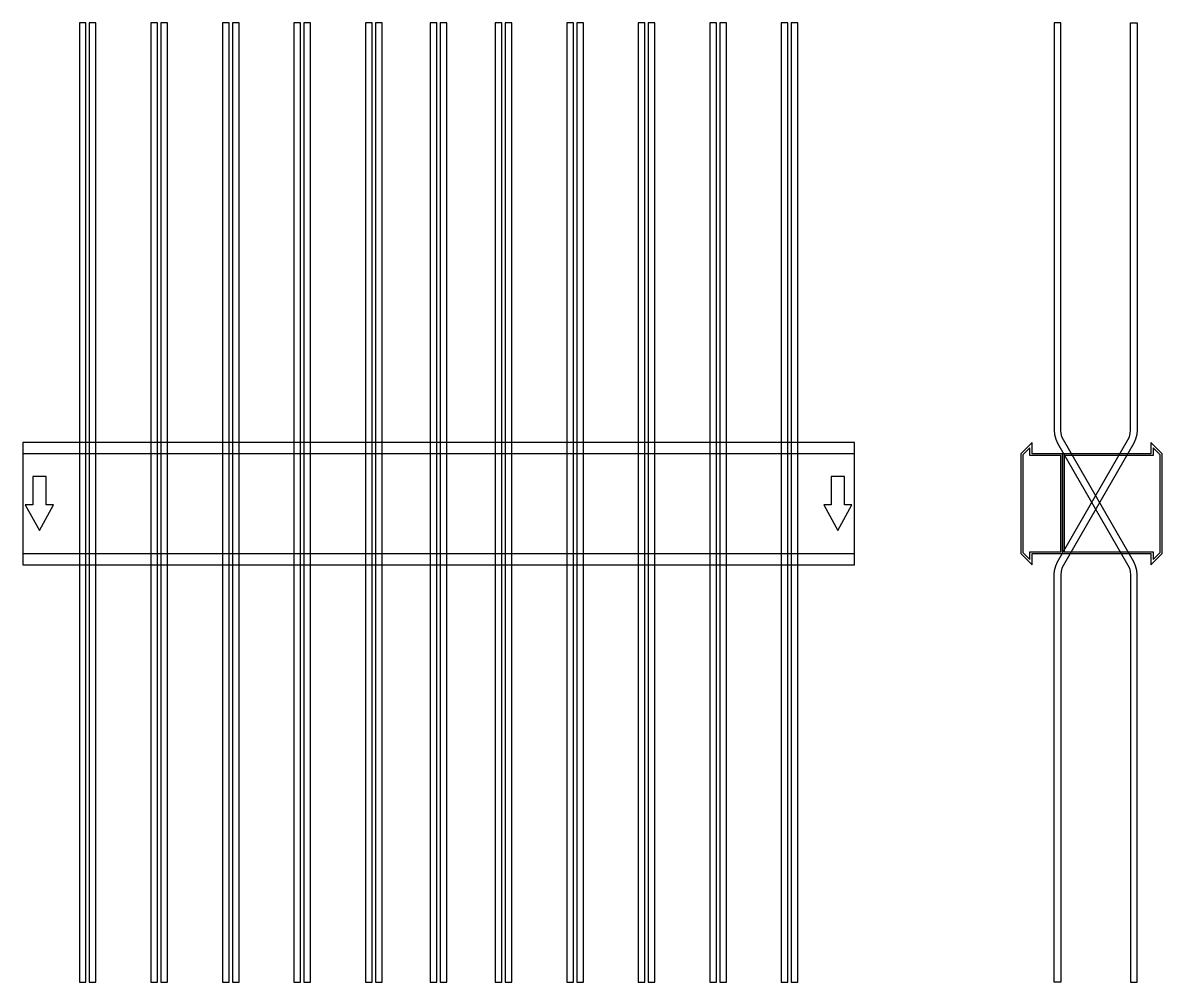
# Model space of a CAD drawing. Extents: x 0 to 1370, y -576 to 578.
import ezdxf

# ---------------------------------------------------------------- set-up
doc = ezdxf.new("R2010")
doc.units = 0
doc.layers.add('Halfen', color=7, linetype='CONTINUOUS')

msp = doc.modelspace()

# ---------------------------------------------------------------- linework, layer by layer
at = {"layer": 'Halfen', "color": 7}
for points in [[(76, -575.609), (76, 578.25), (68, 578.25), (68, -575.609)], [(88, -575.609), (88, 578.25), (80, 578.25), (80, -575.609)], [(162, -575.609), (162, 578.25), (154, 578.25), (154, -575.609)], [(174, -575.609), (174, 578.25), (166, 578.25), (166, -575.609)], [(248, -575.609), (248, 578.25), (240, 578.25), (240, -575.609)], [(260, -575.609), (260, 578.25), (252, 578.25), (252, -575.609)], [(334, -575.609), (334, 578.25), (326, 578.25), (326, -575.609)], [(346, -575.609), (346, 578.25), (338, 578.25), (338, -575.609)], [(420, -575.609), (420, 578.25), (412, 578.25), (412, -575.609)], [(432, -575.609), (432, 578.25), (424, 578.25), (424, -575.609)], [(498, -575.609), (498, 578.25), (490, 578.25), (490, -575.609)], [(510, -575.609), (510, 578.25), (502, 578.25), (502, -575.609)], [(576, -575.609), (576, 578.25), (568, 578.25), (568, -575.609)], [(588, -575.609), (588, 578.25), (580, 578.25), (580, -575.609)], [(662, -575.609), (662, 578.25), (654, 578.25), (654, -575.609)], [(674, -575.609), (674, 578.25), (666, 578.25), (666, -575.609)], [(748, -575.609), (748, 578.25), (740, 578.25), (740, -575.609)], [(760, -575.609), (760, 578.25), (752, 578.25), (752, -575.609)], [(834, -575.609), (834, 578.25), (826, 578.25), (826, -575.609)], [(846, -575.609), (846, 578.25), (838, 578.25), (838, -575.609)], [(920, -575.609), (920, 578.25), (912, 578.25), (912, -575.609)], [(932, -575.609), (932, 578.25), (924, 578.25), (924, -575.609)], [(1340, -575.609), (1340, -85.856), (1339.514, -80.3), (1338.07, -74.912), (1335.713, -69.856), (1251.215, 76.497), (1249.447, 80.289), (1248.365, 84.33), (1248, 88.497), (1248, 578.25), (1240, 578.25), (1240, 88.497), (1240.486, 82.941), (1241.93, 77.553), (1244.287, 72.497), (1328.785, -73.856), (1330.553, -77.648), (1331.635, -81.689), (1332, -85.856), (1332, -575.609)], [(1240, -575.609), (1240, -85.856), (1240.486, -80.3), (1241.93, -74.912), (1244.287, -69.856), (1328.785, 76.497), (1330.553, 80.289), (1331.635, 84.33), (1332, 88.497), (1332, 578.25), (1340, 578.25), (1340, 88.497), (1339.514, 82.941), (1338.07, 77.553), (1335.713, 72.497), (1251.215, -73.856), (1249.447, -77.648), (1248.365, -81.689), (1248, -85.856), (1248, -575.609)], [(0, -73.5), (1000, -73.5), (1000, 73.5), (0, 73.5)], [(1250, -60), (1250, 60), (1213.5, 60), (1213.5, 73.5), (1200, 60), (1200, -60), (1213.5, -73.5), (1213.5, -60)], [(1370, -60), (1370, 60), (1356.5, 73.5), (1356.5, 60), (1250, 60), (1250, -60), (1356.5, -60), (1356.5, -73.5)], [(0, -60), (1000, -60), (1000, 60), (0, 60)], [(1248, -58), (1248, 58), (1211, 58), (1211, 67.25), (1202.5, 58.75), (1202.5, -58.75), (1211, -67.25), (1211, -58)], [(1367.5, -58.75), (1367.5, 58.75), (1359, 67.25), (1359, 58), (1252, 58), (1252, -58), (1359, -58), (1359, -67.25)], [(20, -32.5), (37, -1.5), (28, -1.5), (28, 32.5), (12, 32.5), (12, -1.5), (3, -1.5)], [(980, -32.5), (997, -1.5), (988, -1.5), (988, 32.5), (972, 32.5), (972, -1.5), (963, -1.5)]]:
    msp.add_lwpolyline(points, close=True, dxfattribs=at)

doc.saveas('drawing.dxf')
